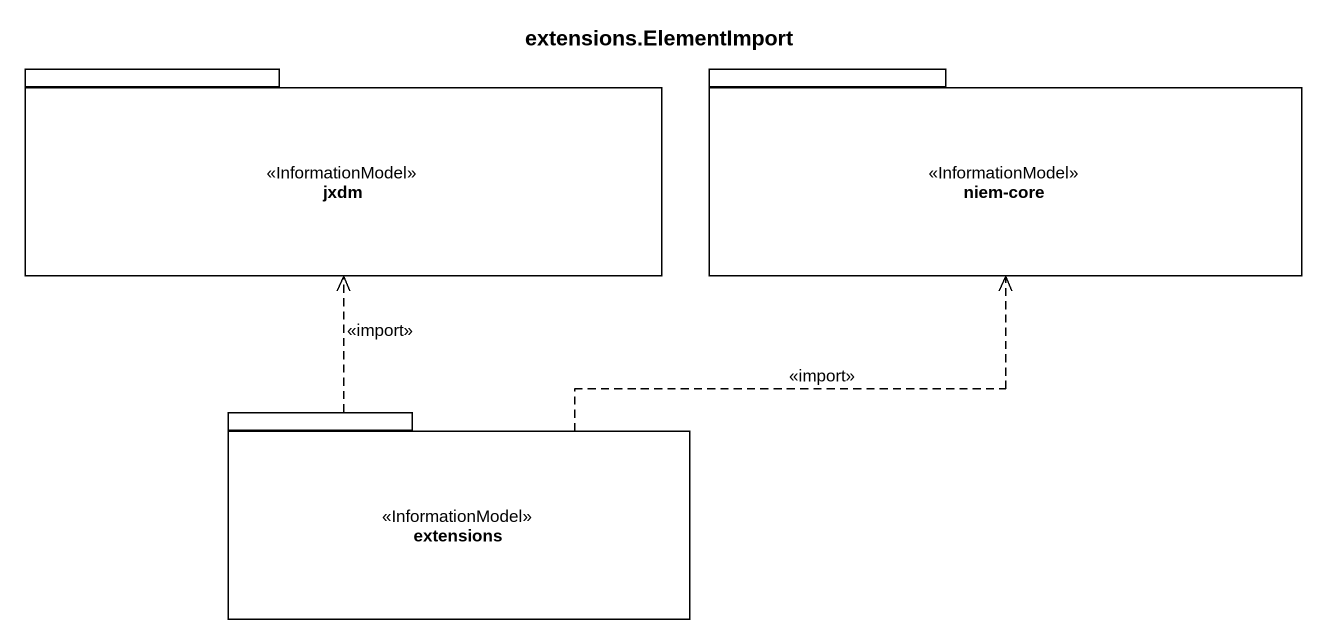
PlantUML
@startuml
title extensions.ElementImport
package jxdm <<InformationModel>> {
}
package "niem-core" as niem_core <<InformationModel>> {
}
package extensions <<InformationModel>> {
}
extensions .up.> jxdm : <<import>>
extensions .up.> niem_core : <<import>>
@enduml
